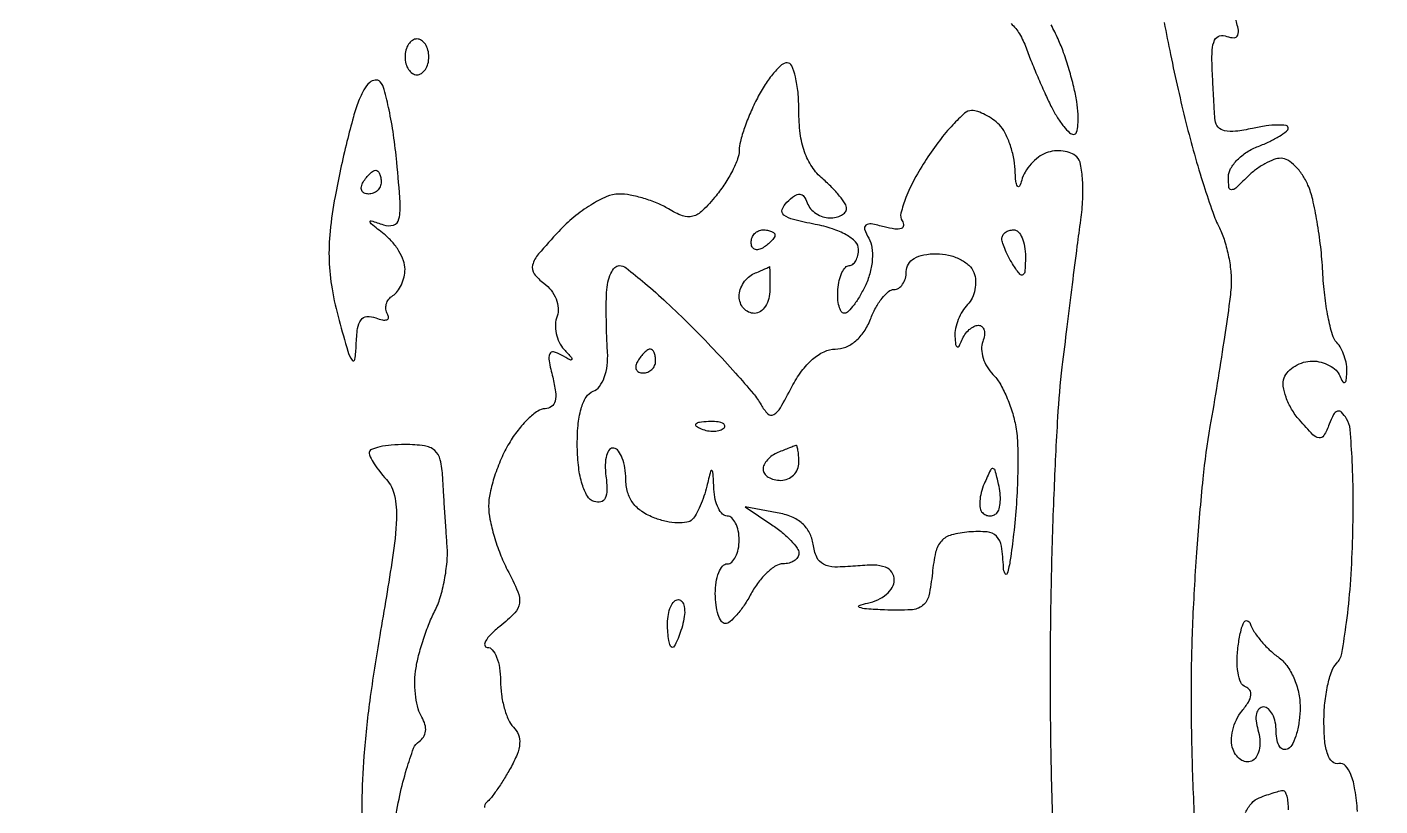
# Model space of a CAD drawing. Extents: x 0 to 102, y 0 to 135.
# Drawn here: x 16.44 to 26.03, y 85.93 to 91.45 of the extents above; entities that cross this region are included whole.
import ezdxf

# ---------------------------------------------------------------- set-up
doc = ezdxf.new("R2010")
doc.units = 0
doc.header["$MEASUREMENT"] = 0

msp = doc.modelspace()

# ---------------------------------------------------------------- linework, layer by layer
for points in [[(30.54279, 98.263538, 0.007553), (30.527875, 97.243747, 0.000859), (30.532943, 94.939496, 0.000898), (30.541598, 93.425017, 0.001463), (30.555014, 92.13976, 0.000165), (30.570717, 90.993112, 0.135711), (30.586404, 90.939331, -0.134315), (30.602273, 90.885471, -0.000146), (30.625646, 89.669396, -0.001368), (30.647691, 88.307759, -0.000839), (30.666595, 86.702551, 0.000033), (30.685773, 84.815616, 0.00002), (30.70867, 82.585771, 0.00002), (30.731548, 80.374829, 0.000035), (30.75062, 78.5511, -0.000439), (30.769668, 76.57694, -0.000168), (30.792841, 73.829363, -0.000166), (30.816006, 70.846073, -0.000204), (30.835569, 68.0607, 0.000004), (30.856286, 64.932268, 0.000002), (30.883525, 60.825814, 0.000002), (30.912326, 56.488502, 0.000002), (30.938318, 52.5789, -0.000116)], [(31.042661, 24.1956, 0.000001), (31.037549, 23.023692, 0.000001), (31.032419, 21.846099, 0.000001), (31.02793, 20.814404, 0.000005)], [(25.871314, 85.89015, 0.02078), (25.853729, 86.04404, 0.054047), (25.824744, 86.151556, 0.093197), (25.786266, 86.213318, 0.262054), (25.73955, 86.22855, -0.244807), (25.694239, 86.241716, -0.117865), (25.660516, 86.293959, -0.062765), (25.639948, 86.388971, -0.021959), (25.6338, 86.52888, -0.025405), (25.640391, 86.658519, -0.02825), (25.660114, 86.782239, -0.029264), (25.688769, 86.88455, -0.113941), (25.72338, 86.93994, 0.153733), (25.759779, 87.009801, 0.010955), (25.793667, 87.229073, 0.014612), (25.821183, 87.497364, 0.010477), (25.836861, 87.79843, 0.008428), (25.841161, 88.10081, 0.011516), (25.834169, 88.373141, 0.008452), (25.819362, 88.598511, 0.118314), (25.794132, 88.675149, 0.053995), (25.758863, 88.720455, 0.285529), (25.729678, 88.727758, 0.197322), (25.701956, 88.704375, 0.02852), (25.670932, 88.63554, -0.036871), (25.63321, 88.555437, -0.309361), (25.599178, 88.538706, -0.168156), (25.555184, 88.561404, -0.01171), (25.460166, 88.665913, -0.044347), (25.404585, 88.742818, -0.047267), (25.364796, 88.826742, -0.05234), (25.345333, 88.905032, -0.12705), (25.352036, 88.963752, -0.099052), (25.381062, 89.009654, -0.066856), (25.429543, 89.048536, -0.063828), (25.48923, 89.074831, -0.071993), (25.551201, 89.0838, -0.063614), (25.612921, 89.075915, -0.060361), (25.671862, 89.052736, -0.064958), (25.719306, 89.018505, -0.108556), (25.746971, 88.97805, 0.027156), (25.766624, 88.936068, 0.40921), (25.780615, 88.931712, 0.249169), (25.791554, 88.947451, 0.017029), (25.796321, 89.00343, 0.053873), (25.793134, 89.059534, 0.040303), (25.778106, 89.119649, 0.041173), (25.754359, 89.174614, 0.0703), (25.724934, 89.21493, -0.125761), (25.693286, 89.270121, -0.01868), (25.663415, 89.395948, -0.020045), (25.639171, 89.55045, -0.016056), (25.625131, 89.7183, 0.015218), (25.610714, 89.894209, 0.014222), (25.585405, 90.072959, 0.014361), (25.553867, 90.230309, 0.04617), (25.520418, 90.33165, 0.043953), (25.480734, 90.404476, 0.049633), (25.430302, 90.466085, 0.056129), (25.377239, 90.508428, 0.141271), (25.330163, 90.522, 0.090814), (25.279682, 90.512755, 0.035817), (25.215347, 90.482948, 0.033972), (25.148731, 90.439931, 0.036039), (25.089943, 90.389057, -0.008839), (25.008458, 90.310403, -0.193822), (24.97815, 90.298747, -0.381958), (24.960648, 90.314904, -0.02391), (24.957, 90.391151, -0.131752), (24.972443, 90.448739, -0.063123), (25.019128, 90.510142, -0.056065), (25.087606, 90.565816, -0.051872), (25.1685, 90.6066, 0.019752), (25.24952, 90.641125, 0.028516), (25.317872, 90.678406, 0.027822), (25.368149, 90.713695, 0.229713), (25.38, 90.738128, 0.379171), (25.365256, 90.754775, 0.034849), (25.305446, 90.757854, 0.03138), (25.223526, 90.751206, 0.018125), (25.1262, 90.7335, -0.024175), (25.007207, 90.713335, -0.083031), (24.929195, 90.716939, -0.154546), (24.883293, 90.743129, -0.165793), (24.862428, 90.790228, -0.006405), (24.857861, 90.850508, -0.001679), (24.852102, 90.947258, -0.001705), (24.846289, 91.057476, -0.001746), (24.841278, 91.166859, -0.022237), (24.841547, 91.290567, -0.099439), (24.859038, 91.360561, -0.221253), (24.893993, 91.389541, -0.157016), (24.945613, 91.386711, 0.087282), (24.996681, 91.376777, 0.319577), (25.022373, 91.394377, 0.144637), (25.025402, 91.441457, 0.021079), (24.999999, 91.534997, -0.02124)], [(23.415836, 91.476922, -0.073778), (23.475649, 91.403703, -0.047595), (23.52264, 91.30455, 0.008713), (23.561959, 91.201613, 0.005706), (23.61068, 91.084326, 0.00574), (23.660776, 90.971118, 0.010958), (23.704041, 90.88155, 0.022746), (23.745527, 90.808656, 0.030707), (23.789859, 90.747115, 0.03141), (23.831203, 90.7026, 0.192197), (23.859764, 90.6912, 0.331907), (23.879993, 90.706291, 0.049093), (23.89028, 90.759541, 0.039335), (23.891338, 90.834658, 0.023235), (23.881396, 90.92385, 0.020527), (23.86039, 91.028269, 0.012344), (23.827375, 91.150287, 0.012354), (23.788485, 91.270189, 0.021041), (23.749369, 91.368, 0.020503), (23.69955, 91.467676, 0.009128)], [(24.501269, 91.483928, 0.00448), (24.54625, 91.25746, 0.004442), (24.600091, 91.009617, 0.005221), (24.655637, 90.7758, 0.007844), (24.715334, 90.550819, 0.008025), (24.781632, 90.329542, 0.007834), (24.845244, 90.139385, 0.033001), (24.892572, 90.028824, -0.043259), (24.92969, 89.936956, -0.026323), (24.958099, 89.823274, -0.02627), (24.974496, 89.706684, -0.041567), (24.974911, 89.605824, -0.015174), (24.960506, 89.474586, -0.002507), (24.923793, 89.222604, -0.002752), (24.877477, 88.926572, -0.00243), (24.826, 88.6185, 0.017106), (24.775409, 88.249394, 0.007505), (24.732526, 87.757695, 0.007418), (24.70257, 87.234083, 0.009857), (24.691792, 86.7573, 0.007737), (24.697793, 86.280517, 0.005834), (24.718607, 85.756905, 0.005901)], [(23.71615, 85.682185, -0.004408), (23.699324, 86.318815, -0.005072), (23.694789, 86.9265, -0.004812), (23.702176, 87.526761, -0.004485), (23.721164, 88.141039, -0.004472), (23.747813, 88.686556, -0.015163), (23.779158, 89.0415, -0.000885), (23.813696, 89.327519, -0.000768), (23.850898, 89.627262, -0.000773), (23.885418, 89.898558, -0.00227), (23.91032, 90.085185, 0.02252), (23.923844, 90.231519, 0.028204), (23.922581, 90.367808, 0.028549), (23.908897, 90.478734, 0.15256), (23.880932, 90.532108, 0.102298), (23.840231, 90.558862, 0.06257), (23.784387, 90.573279, 0.058906), (23.722718, 90.573896, 0.064772), (23.664663, 90.55987, 0.069702), (23.609777, 90.529487, 0.048541), (23.557492, 90.481576, 0.048554), (23.515442, 90.424503, 0.069878), (23.49113, 90.366747, -0.049252), (23.475249, 90.32421, -0.58734), (23.461349, 90.323474, -0.117514), (23.449901, 90.357156, -0.01206), (23.444014, 90.44163, 0.039362), (23.432778, 90.531673, 0.033683), (23.407261, 90.623811, 0.035087), (23.37235, 90.704654, 0.077052), (23.33268, 90.75888, 0.04127), (23.286827, 90.79773, 0.035886), (23.233089, 90.830579, 0.03755), (23.17985, 90.853205, 0.081882), (23.136208, 90.8604, 0.184963), (23.086734, 90.84145, 0.02266), (23.00256, 90.758695, 0.024378), (22.908321, 90.646776, 0.017855), (22.814573, 90.514172, 0.021634), (22.73182, 90.374992, 0.029922), (22.670836, 90.243181, 0.030147), (22.635198, 90.133153, 0.204411), (22.643574, 90.077845, -0.145808), (22.652698, 90.044092, -0.315186), (22.637496, 90.023513, -0.119524), (22.593048, 90.019682, -0.025966), (22.517097, 90.035383, 0.019422), (22.423577, 90.055996, 0.20542), (22.386341, 90.047391, 0.333097), (22.377562, 90.018542, 0.040659), (22.406812, 89.954583, -0.09173), (22.428991, 89.889248, -0.05234), (22.432312, 89.805684, -0.047827), (22.417505, 89.714187, -0.044515), (22.385394, 89.624833, -0.022081), (22.345415, 89.547686, -0.030321), (22.302411, 89.482462, -0.030763), (22.262035, 89.435011, -0.200868), (22.233908, 89.42286, -0.265432), (22.212509, 89.434761, -0.070355), (22.196554, 89.472096, -0.052174), (22.187803, 89.52662, -0.032527), (22.188461, 89.5914, -0.037158), (22.198217, 89.656187, -0.053734), (22.217025, 89.710897, -0.068155), (22.241349, 89.748466, -0.218405), (22.267803, 89.7606, 0.171773), (22.293213, 89.769595, 0.093938), (22.314837, 89.795111, 0.074381), (22.329465, 89.833141, 0.054733), (22.3344, 89.878085, 0.200106), (22.313269, 89.92877, 0.065752), (22.247589, 89.978647, 0.051142), (22.149235, 90.022096, 0.032095), (22.027281, 90.053186, -0.01416), (21.872464, 90.086793, -0.106055), (21.805331, 90.119504, -0.3182), (21.793426, 90.15941, -0.123111), (21.826356, 90.210651, -0.032439), (21.881213, 90.255904, -0.167949), (21.918305, 90.267058, -0.233809), (21.946951, 90.251407, -0.065076), (21.971325, 90.20475, 0.090441), (21.99511, 90.164325, 0.067745), (22.033916, 90.130064, 0.06659), (22.081236, 90.106912, 0.080683), (22.12995, 90.099, 0.052937), (22.175803, 90.103868, 0.072761), (22.214594, 90.118328, 0.092621), (22.240644, 90.139689, 0.176624), (22.2498, 90.164798, 0.144605), (22.239697, 90.199003, 0.02556), (22.200097, 90.253825, 0.025811), (22.145381, 90.31518, 0.020708), (22.0806, 90.37547, -0.069258), (22.00481, 90.461119, -0.062548), (21.952132, 90.567131, -0.053114), (21.921413, 90.698262, -0.031006), (21.9114, 90.859572, 0.022927), (21.905435, 90.98958, 0.036685), (21.887187, 91.099152, 0.042104), (21.860909, 91.177782, 0.299534), (21.828973, 91.1988, 0.185476), (21.789094, 91.18348, 0.03358), (21.732843, 91.12548, 0.032183), (21.672929, 91.044776, 0.024261), (21.617473, 90.949201, 0.017791), (21.568067, 90.84471, 0.017892), (21.526315, 90.737164, 0.018023), (21.496735, 90.641028, 0.065707), (21.4884, 90.577874, -0.089906), (21.477477, 90.517616, -0.028092), (21.440316, 90.433234, -0.027059), (21.387358, 90.341827, -0.026847), (21.32471, 90.256422, -0.025743), (21.228292, 90.150412, -0.128075), (21.159288, 90.110304, -0.159516), (21.087743, 90.113498, -0.046594), (20.987458, 90.16245, 0.038011), (20.907957, 90.202958, 0.025909), (20.812385, 90.237136, 0.026176), (20.716181, 90.260607, 0.046773), (20.63519, 90.2682, 0.104051), (20.549568, 90.250187, 0.035296), (20.436412, 90.190516, 0.033307), (20.317164, 90.104947, 0.032618), (20.209446, 90.003744, 0.010923), (20.066352, 89.843692, 0.108061), (20.023952, 89.764654, 0.235721), (20.035506, 89.703221, 0.072763), (20.104649, 89.635278, -0.070713), (20.155362, 89.585851, -0.069548), (20.190634, 89.523984, -0.075041), (20.205695, 89.459514, -0.11199), (20.197457, 89.402443, 0.083897), (20.185912, 89.3452, 0.059835), (20.191666, 89.279935, 0.059051), (20.212926, 89.216924, 0.075747), (20.247161, 89.166298, -0.005198), (20.299242, 89.10873, -0.300458), (20.301155, 89.095274, -0.428807), (20.29061, 89.091802, -0.00653), (20.228212, 89.126307, 0.071329), (20.172582, 89.148254, 0.373118), (20.14567, 89.134213, 0.141672), (20.141003, 89.084819, 0.01466), (20.166373, 88.969518, -0.027205), (20.186355, 88.86646, -0.093683), (20.182986, 88.798747, -0.175862), (20.157558, 88.760329, -0.160852), (20.112352, 88.7454, 0.15238), (20.060206, 88.72913, 0.040311), (19.991838, 88.673225, 0.037048), (19.920607, 88.593742, 0.03078), (19.85694, 88.499697, 0.030499), (19.801411, 88.391076, 0.02421), (19.754588, 88.267875, 0.024808), (19.722312, 88.149025, 0.054603), (19.712321, 88.055547, 0.048761), (19.721754, 87.961599, 0.021946), (19.751415, 87.841124, 0.02148), (19.79416, 87.71561, 0.027368), (19.844676, 87.604266, -0.018167), (19.919306, 87.447497, -0.135098), (19.930672, 87.366498, -0.16224), (19.897701, 87.298388, -0.029415), (19.792482, 87.202416, 0.023403), (19.728059, 87.145057, 0.063321), (19.690118, 87.097173, 0.187532), (19.684973, 87.067702, 0.357363), (19.702428, 87.0534, -0.22779), (19.738418, 87.036106, -0.074452), (19.768796, 86.983816, -0.056687), (19.789531, 86.907233, -0.037808), (19.7964, 86.81652, 0.034625), (19.803153, 86.719118, 0.033361), (19.823292, 86.622332, 0.035202), (19.85274, 86.539666, 0.093473), (19.887946, 86.488094, -0.105098), (19.923019, 86.434087, -0.110163), (19.932305, 86.371417, -0.07906), (19.91428, 86.294479, -0.03114), (19.866796, 86.196224, -0.011181), (19.81949, 86.116368, -0.012695), (19.770545, 86.042076, -0.011941), (19.726031, 85.981257, -0.066327), (19.697388, 85.952772, 0.273567), (19.68336, 85.918306, 0.02599)], [(19.042838, 85.792408, -0.013714), (19.082623, 86.00256, -0.018832), (19.130614, 86.18881, -0.015774), (19.180157, 86.337615, -0.167615), (19.21998, 86.386352, 0.115392), (19.250917, 86.417162, 0.112512), (19.26534, 86.458781, 0.098066), (19.261159, 86.50729, 0.068874), (19.238799, 86.557491, -0.073803), (19.213177, 86.616569, -0.031757), (19.196207, 86.700986, -0.030557), (19.189273, 86.794769, -0.035327), (19.194459, 86.8842, -0.028969), (19.212617, 86.980447, -0.015968), (19.2453, 87.0957, -0.015876), (19.286028, 87.210831, -0.024485), (19.329146, 87.3072, 0.044249), (19.36898, 87.406574, 0.025935), (19.399584, 87.531126, 0.025789), (19.417404, 87.659896, 0.039507), (19.418189, 87.7725, -0.001113), (19.410217, 87.886571, -0.000697), (19.401371, 88.020087, -0.000699), (19.393027, 88.151597, -0.001277), (19.386642, 88.25895, 0.040141), (19.369357, 88.384239, 0.160555), (19.330344, 88.449959, 0.147853), (19.257768, 88.482639, 0.032392), (19.1196, 88.4916, 0.021091), (19.022324, 88.487495, 0.033957), (18.940354, 88.474918, 0.037349), (18.880913, 88.45687, 0.309704), (18.8658, 88.434811, 0.119592), (18.873109, 88.404691, 0.022593), (18.901493, 88.355264, 0.022981), (18.940791, 88.299326, 0.0193), (18.987309, 88.243757, -0.133265), (19.045046, 88.130261, -0.061934), (19.058675, 87.964252, -0.02815), (19.031638, 87.689479, -0.004133), (18.941036, 87.137296, 0.008845), (18.869645, 86.674969, 0.014688), (18.827861, 86.282794, 0.017414), (18.81392, 85.950631, 0.029733), (18.828436, 85.673459, 0.007619)], [(25.078634, 85.881474, -0.07207), (25.12143, 85.948823, -0.12424), (25.175419, 85.986849, -0.008099), (25.229249, 86.006511, -0.009838), (25.280322, 86.023116, -0.008575), (25.323629, 86.035452, -0.065182), (25.344619, 86.0382, -0.291365), (25.358303, 86.029487, -0.045929), (25.369607, 85.998025, -0.03888), (25.377438, 85.953845, -0.024431), (25.38, 85.901433, 0.088371)]]:
    msp.add_lwpolyline(points, format="xyb")
for points in [[(19.2042, 91.368, 0.148195), (19.171937, 91.358223, 0.098894), (19.144451, 91.330723, 0.082425), (19.125919, 91.289614, 0.064853), (19.1196, 91.2411, 0.064853), (19.125919, 91.192586, 0.082425), (19.144451, 91.151477, 0.098894), (19.171937, 91.123977, 0.148195), (19.2042, 91.1142, 0.148195), (19.236463, 91.123977, 0.098894), (19.263949, 91.151477, 0.082425), (19.282481, 91.192586, 0.064853), (19.2888, 91.2411, 0.064853), (19.282481, 91.289614, 0.082425), (19.263949, 91.330723, 0.098894), (19.236463, 91.358223, 0.148195)], [(18.942811, 91.064526, 0.244866), (18.908695, 91.076943, 0.151469), (18.869048, 91.058669, 0.082181), (18.827689, 91.006919, 0.036752), (18.790707, 90.927707, 0.023303), (18.753686, 90.814754, 0.007086), (18.708083, 90.640491, 0.007079), (18.662462, 90.443538, 0.007667), (18.623712, 90.250525, 0.020239), (18.588672, 90.005989, 0.033548), (18.581427, 89.797786, 0.034841), (18.602057, 89.596121, 0.024082), (18.652084, 89.372145, 0.004235), (18.71402, 89.153778, 0.08172), (18.744429, 89.090491, 0.679572), (18.764608, 89.0953, 0.027949), (18.773635, 89.198601, -0.02604), (18.783374, 89.315165, -0.123727), (18.808104, 89.37679, -0.22538), (18.850047, 89.399683, -0.106062), (18.912494, 89.38992, 0.03703), (18.959959, 89.375633, 0.134924), (18.991099, 89.377187, 0.315874), (19.002417, 89.392364, 0.14665), (18.995714, 89.417323, -0.109749), (18.983967, 89.451073, -0.099868), (18.987018, 89.487869, -0.095102), (19.004445, 89.522051, -0.089269), (19.03362, 89.548247, 0.093921), (19.066548, 89.578366, 0.052902), (19.094343, 89.62506, 0.050224), (19.113222, 89.680021, 0.057689), (19.1196, 89.735116, 0.088857), (19.108928, 89.794693, 0.045506), (19.07611, 89.863428, 0.043288), (19.028195, 89.930133, 0.049979), (18.97155, 89.984131, -0.002688), (18.880053, 90.056171, -0.207052), (18.871496, 90.072211, -0.535133), (18.879872, 90.078845, -0.005264), (18.966158, 90.049925, 0.15932), (19.037747, 90.048641, 0.271892), (19.076932, 90.091401, 0.070372), (19.085088, 90.207166, 0.006519), (19.061175, 90.493868, 0.011737), (19.037764, 90.688478, 0.015331), (19.006754, 90.86504, 0.012903), (18.972952, 91.009196, 0.121937)], [(18.913093, 90.4374, -0.210953), (18.927359, 90.431101, -0.081139), (18.939441, 90.412549, -0.061769), (18.947664, 90.385189, -0.042167), (18.9504, 90.3528, -0.105053), (18.943542, 90.32052, -0.099167), (18.924082, 90.293051, -0.09642), (18.895007, 90.27464, -0.093332), (18.860807, 90.2682, -0.108972), (18.830779, 90.274823, -0.182303), (18.812891, 90.293051, -0.161196), (18.810259, 90.320474, -0.082592), (18.8235, 90.3528, -0.029505), (18.846257, 90.385183, -0.035638), (18.871386, 90.412549, -0.038439), (18.895265, 90.431855, -0.151918)], [(21.6576, 90.0144, -0.042167), (21.689989, 90.011664, -0.061769), (21.717349, 90.003441, -0.081139), (21.735901, 89.991359, -0.210953), (21.7422, 89.977093, -0.151918), (21.736655, 89.959265, -0.038439), (21.717349, 89.935386, -0.035638), (21.689983, 89.910257, -0.029505), (21.6576, 89.8875, -0.082592), (21.625274, 89.874259, -0.161196), (21.597851, 89.876891, -0.182303), (21.579623, 89.894779, -0.108972), (21.573, 89.924807, -0.093332), (21.57944, 89.959007, -0.09642), (21.597851, 89.988082, -0.099167), (21.62532, 90.007542, -0.105053)], [(23.4342, 90.0144, -0.210568), (23.466448, 90.000189, -0.082215), (23.493568, 89.958485, -0.062416), (23.511795, 89.896925, -0.042523), (23.517505, 89.82405, -0.011293), (23.514534, 89.72302, -0.220444), (23.500328, 89.696122, -0.409657), (23.478234, 89.698936, -0.023197), (23.4342, 89.7606, -0.019837), (23.402714, 89.81384, -0.02047), (23.375901, 89.868862, -0.020703), (23.356679, 89.918255, -0.077483), (23.350895, 89.95095, -0.133323), (23.356936, 89.975142, -0.102891), (23.374832, 89.995762, -0.089496), (23.401971, 90.00963, -0.073605)], [(22.886955, 89.8452, -0.057398), (22.972637, 89.835331, -0.058696), (23.053148, 89.806253, -0.064875), (23.116741, 89.763357, -0.120933), (23.151989, 89.712613, -0.078522), (23.164298, 89.654773, -0.061901), (23.15977, 89.590823, -0.06262), (23.13989, 89.530714, -0.085436), (23.107033, 89.484193, 0.061029), (23.070834, 89.437885, 0.041846), (23.041313, 89.377992, 0.042034), (23.022333, 89.314454, 0.064376), (23.017879, 89.25723, 0.017029), (23.022646, 89.201251, 0.249169), (23.033585, 89.185512, 0.40921), (23.047576, 89.189868, 0.027156), (23.067229, 89.23185, -0.056357), (23.089119, 89.272292, -0.057449), (23.119366, 89.306536, -0.063419), (23.15299, 89.32983, -0.120376), (23.184795, 89.3376, -0.184551), (23.209582, 89.328128, -0.147202), (23.224614, 89.303527, -0.10011), (23.226741, 89.266023, -0.055932), (23.215179, 89.221608, 0.105158), (23.206793, 89.168581, 0.062342), (23.218123, 89.10531, 0.058278), (23.246268, 89.041974, 0.062787), (23.287705, 88.988581, -0.065567), (23.335789, 88.92591, -0.02806), (23.383447, 88.831481, -0.027171), (23.423631, 88.723732, -0.032169), (23.449287, 88.618122, -0.036787), (23.462525, 88.486793, -0.011701), (23.463217, 88.290035, -0.011609), (23.453729, 88.070026, -0.01268), (23.434155, 87.8571, -0.006951), (23.410104, 87.674469, -0.037445), (23.388284, 87.576749, -0.682232), (23.373189, 87.575556, -0.101897), (23.362038, 87.619381, 0.025419), (23.347239, 87.771659, 0.156992), (23.31282, 87.841277, 0.183518), (23.247357, 87.871872, 0.037261), (23.11695, 87.871836, 0.046473), (22.993153, 87.850885, 0.146723), (22.92226, 87.807235, 0.127202), (22.88132, 87.727529, 0.031224), (22.85779, 87.580805, -0.028446), (22.832799, 87.419243, -0.177188), (22.788959, 87.349484, -0.15486), (22.707046, 87.319425, -0.02034), (22.51939, 87.318721, -0.007335), (22.390789, 87.325362, -0.077951), (22.339793, 87.336865, -0.68826), (22.339964, 87.350784, -0.040688), (22.39785, 87.366905, 0.060772), (22.47063, 87.390353, 0.068948), (22.532285, 87.429936, 0.079261), (22.573902, 87.478929, 0.137351), (22.5882, 87.529996, 0.150061), (22.570968, 87.586121, 0.157944), (22.525497, 87.621534, 0.086918), (22.443489, 87.636034, 0.024481), (22.31325, 87.629862, -0.02511), (22.166888, 87.62311, -0.118355), (22.085777, 87.642935, -0.171646), (22.03868, 87.692938, -0.06858), (22.01244, 87.784688, 0.083555), (21.986468, 87.866235, 0.093625), (21.935886, 87.931173, 0.08321), (21.859743, 87.978518, 0.051781), (21.75864, 88.008334), (21.5307, 88.050593), (21.72105, 87.922378, -0.024844), (21.793924, 87.867842, -0.031056), (21.855485, 87.810006, -0.032288), (21.899511, 87.756655, -0.157632), (21.9114, 87.719881, -0.149672), (21.902726, 87.691553, -0.098664), (21.878322, 87.66742, -0.081916), (21.841847, 87.651145, -0.064139), (21.798796, 87.6456, 0.140753), (21.747646, 87.63091, 0.048383), (21.686019, 87.583472, 0.043483), (21.624627, 87.515031, 0.038233), (21.573, 87.4341, -0.024046), (21.524512, 87.353114, -0.031775), (21.472407, 87.284728, -0.03302), (21.423696, 87.235551, -0.183041), (21.389504, 87.2226, -0.255375), (21.362487, 87.237362, -0.06252), (21.339852, 87.284728, -0.048742), (21.324315, 87.353077, -0.031537), (21.3192, 87.4341, -0.038131), (21.325386, 87.515092, -0.057076), (21.344051, 87.583472, -0.074992), (21.371404, 87.630132, -0.226478), (21.4038, 87.6456, 0.191087), (21.436107, 87.658415, 0.088204), (21.463549, 87.695302, 0.068025), (21.482166, 87.750046, 0.048028), (21.4884, 87.8148, 0.048028), (21.482166, 87.879554, 0.068025), (21.463549, 87.934297, 0.088204), (21.436107, 87.971185, 0.191087), (21.4038, 87.984, -0.203393), (21.370702, 87.998045, -0.077085), (21.341168, 88.039915, -0.060062), (21.319358, 88.101483, -0.042269), (21.309386, 88.17435, 0.00207), (21.302641, 88.295433, 0.286058), (21.294597, 88.306772, 0.458721), (21.285117, 88.302032, 0.002738), (21.258875, 88.1955, -0.022786), (21.238733, 88.125879, -0.021163), (21.211905, 88.056606, -0.021689), (21.182774, 87.997089, -0.064029), (21.156129, 87.960271, -0.165157), (21.118208, 87.940087, -0.049888), (21.052181, 87.935984, -0.043955), (20.972302, 87.94606, -0.035636), (20.889391, 87.970313, -0.05835), (20.799262, 88.016366, -0.086806), (20.735326, 88.077395, -0.09045), (20.697602, 88.154487, -0.068775), (20.6847, 88.247841, 0.039643), (20.678476, 88.32622, 0.0527), (20.659849, 88.395188, 0.063797), (20.632558, 88.44556, 0.188625), (20.6001, 88.466548, 0.277287), (20.570153, 88.45596, 0.104381), (20.548708, 88.414962, 0.06532), (20.539134, 88.348699, 0.035847), (20.543947, 88.266716, -0.028212), (20.551223, 88.168424, -0.115027), (20.538728, 88.110247, -0.228943), (20.507616, 88.085084, -0.138761), (20.459347, 88.087298, -0.182635), (20.412404, 88.125483, -0.057605), (20.375614, 88.209772, -0.044846), (20.350738, 88.328326, -0.025558), (20.34106, 88.474534, -0.024332), (20.346186, 88.626712, -0.04868), (20.367666, 88.745023, -0.066609), (20.403528, 88.827552, -0.166887), (20.453207, 88.869154, 0.144716), (20.498062, 88.903525, 0.069527), (20.532533, 88.968046, 0.058571), (20.55278, 89.052665, 0.045962), (20.555233, 89.14705, -0.007552), (20.549997, 89.250081, -0.005139), (20.547017, 89.367416, -0.005179), (20.546478, 89.480726, -0.010365), (20.548836, 89.57025, -0.04023), (20.558176, 89.643126, -0.058009), (20.578835, 89.704685, -0.074675), (20.606864, 89.746662, -0.211309), (20.638371, 89.7606, -0.167686), (20.687138, 89.743772, -0.008506), (20.819414, 89.636461, -0.012827), (20.973779, 89.49991, -0.008877), (21.141545, 89.337998, -0.006735), (21.309163, 89.165803, -0.007889), (21.463318, 88.997882, -0.007069), (21.58912, 88.852337, -0.047142), (21.643502, 88.773596, 0.069444), (21.691599, 88.710179, 0.339416), (21.733423, 88.704761, 0.131008), (21.780523, 88.75193, 0.011721), (21.861601, 88.900099, -0.03853), (21.930427, 89.011288, -0.055723), (22.008503, 89.096346, -0.066705), (22.090073, 89.150211, -0.113082), (22.169466, 89.1684, 0.098227), (22.244098, 89.183204, 0.078017), (22.314405, 89.226056, 0.070025), (22.374471, 89.293461, 0.056245), (22.419, 89.3799, -0.033464), (22.456152, 89.46086, -0.042913), (22.501257, 89.529272, -0.048871), (22.547272, 89.577075, -0.17856), (22.586106, 89.5914, 0.144811), (22.619166, 89.60118, 0.099378), (22.647334, 89.628677, 0.083591), (22.666316, 89.669791, 0.066536), (22.6728, 89.7183, -0.141262), (22.687973, 89.770934, -0.119192), (22.729643, 89.811517, -0.08793), (22.797216, 89.836915, -0.046062)], [(21.702921, 89.753921, -0.798262), (21.704146, 89.753671, -0.000863), (21.705055, 89.708936, -0.002971), (21.705727, 89.655829, -0.001676), (21.705943, 89.5914, -0.062428), (21.697834, 89.526704, -0.080661), (21.673991, 89.471902, -0.098045), (21.638654, 89.435226, -0.153317), (21.597171, 89.4222, -0.109395), (21.555675, 89.431389, -0.099822), (21.520352, 89.457406, -0.095204), (21.496663, 89.496292, -0.089565), (21.4884, 89.54205, -0.080074), (21.496299, 89.591056, -0.064399), (21.519464, 89.639229, -0.065245), (21.553719, 89.679311, -0.087674), (21.59415, 89.704571, 0.004149), (21.634901, 89.721409, 0.006451), (21.669723, 89.736669, 0.002375), (21.699295, 89.750256, 0.179526)], [(20.858893, 89.1684, 0.151918), (20.841065, 89.162855, 0.038439), (20.817186, 89.143549, 0.035638), (20.792057, 89.116183, 0.029505), (20.7693, 89.0838, 0.082592), (20.756059, 89.051474, 0.161196), (20.758691, 89.024051, 0.182303), (20.776579, 89.005823, 0.108972), (20.806607, 88.9992, 0.093332), (20.840807, 89.00564, 0.09642), (20.869882, 89.024051, 0.099167), (20.889342, 89.05152, 0.105053), (20.8962, 89.0838, 0.042167), (20.893464, 89.116189, 0.061769), (20.885241, 89.143549, 0.081139), (20.873159, 89.162101, 0.210953)], [(21.26985, 88.654121, 0.018894), (21.206711, 88.649126, 0.168741), (21.182028, 88.63717, 0.470617), (21.183487, 88.621752, 0.054073), (21.218738, 88.603009, 0.051402), (21.265003, 88.589808, 0.05415), (21.312172, 88.586642, 0.060344), (21.353229, 88.593339, 0.126455), (21.380888, 88.609688, 0.296942), (21.384797, 88.628203, 0.208169), (21.369354, 88.643824, 0.077125), (21.328747, 88.653191, 0.028489)], [(21.89025, 88.484921, 0.01488), (21.876905, 88.480266, 0.001374), (21.844249, 88.467669, 0.001771), (21.805393, 88.4524, 0.001388), (21.76335, 88.435571, 0.058288), (21.722911, 88.41348, 0.058299), (21.688664, 88.382654, 0.06394), (21.66539, 88.348173, 0.117038), (21.6576, 88.31535, 0.160616), (21.667354, 88.28577, 0.096605), (21.694877, 88.26058, 0.078159), (21.735969, 88.243567, 0.059205), (21.7845, 88.2378, 0.099038), (21.83293, 88.247488, 0.097945), (21.874123, 88.275077, 0.097945), (21.901712, 88.31627, 0.099038), (21.9114, 88.3647, 0.015709), (21.909885, 88.412894, 0.027836), (21.905187, 88.452361, 0.029314), (21.898504, 88.480552, 0.41847)], [(23.327871, 88.210028, 0.007526), (23.302866, 88.308807, 0.331063), (23.287054, 88.321293, 0.299388), (23.269083, 88.310206, 0.006675), (23.225341, 88.213001, 0.039133), (23.204035, 88.151058, 0.047311), (23.194335, 88.090368, 0.054202), (23.196595, 88.039443, 0.159521), (23.212249, 88.008551, 0.093268), (23.236174, 87.992204, 0.096401), (23.264127, 87.985918, 0.09918), (23.291747, 87.990623, 0.105125), (23.314778, 88.005578, 0.13795), (23.331441, 88.035281, 0.043304), (23.339158, 88.086169, 0.039523), (23.33824, 88.147166, 0.03472)], [(21.05748, 87.3918, -0.24384), (21.083183, 87.378472, -0.106581), (21.098637, 87.342097, -0.070464), (21.101301, 87.287431, -0.040966), (21.089913, 87.2226, -0.016817), (21.070606, 87.157764, -0.025621), (21.049136, 87.103103, -0.023188), (21.028213, 87.062102, -0.269386), (21.013233, 87.0534, -0.326917), (21.000573, 87.062668, -0.029396), (20.990327, 87.103103, -0.029316), (20.983141, 87.157742, -0.018041), (20.9808, 87.2226, -0.043375), (20.98643, 87.287373, -0.063112), (21.003325, 87.342097, -0.082769), (21.028167, 87.379147, -0.206609)], [(25.110643, 87.2226, 0.063774), (25.137888, 87.16607, 0.029733), (25.18629, 87.100504, 0.028864), (25.24601, 87.036793, 0.035763), (25.308769, 86.985153, -0.082215), (25.37033, 86.924122, -0.052942), (25.420361, 86.836717, -0.050171), (25.453425, 86.734846, -0.053445), (25.4646, 86.630596, -0.031999), (25.45837, 86.533355, -0.037561), (25.439749, 86.442905, -0.040907), (25.412609, 86.370779, -0.144891), (25.38, 86.3343, -0.202618), (25.348011, 86.329342, -0.181468), (25.320251, 86.348542, -0.104212), (25.301452, 86.393131, -0.047867), (25.2954, 86.456207, 0.049866), (25.288735, 86.522865, 0.069852), (25.268874, 86.579231, 0.090006), (25.239573, 86.617158, 0.185454), (25.205099, 86.6304, 0.204114), (25.17458, 86.6174, 0.133305), (25.155956, 86.583337, 0.087677), (25.152797, 86.531107, 0.048244), (25.16624, 86.46832, -0.055998), (25.179319, 86.402261, -0.063445), (25.176534, 86.337758, -0.073011), (25.159125, 86.284448, -0.139857), (25.129044, 86.251458, -0.144036), (25.091272, 86.241107, -0.123955), (25.051412, 86.251936, -0.10176), (25.015437, 86.283157, -0.071825), (24.989238, 86.330015, -0.093728), (24.978115, 86.391312, -0.055831), (24.986945, 86.465188, -0.05322), (25.013019, 86.539645, -0.061797), (25.053285, 86.602935, 0.033948), (25.098324, 86.665731, 0.103317), (25.116158, 86.714828, 0.186961), (25.108003, 86.750111, 0.163654), (25.077705, 86.773123, -0.214983), (25.044818, 86.803678, -0.058841), (25.024702, 86.873351, -0.04722), (25.018167, 86.967707, -0.030737), (25.027629, 87.076615, -0.018965), (25.046253, 87.175562, -0.0734), (25.068805, 87.233617, -0.352869), (25.090652, 87.242224, -0.240986)]]:
    msp.add_lwpolyline(points, format="xyb", close=True)

doc.saveas('drawing.dxf')
